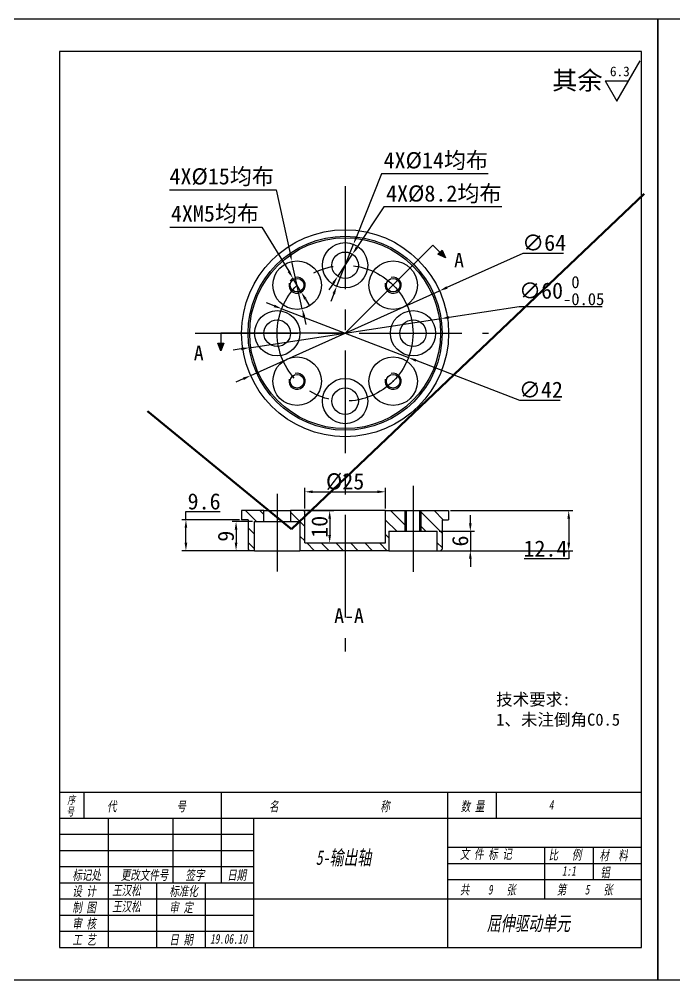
# Model space of a CAD drawing. Header units: millimetres. Extents: x 8840 to 20870, y -7456 to 1741.
# Drawn here: x 11607.1 to 11809.9, y -5488.7 to -5191.7 of the extents above; entities that cross this region are included whole.
import ezdxf

# ---------------------------------------------------------------- set-up
doc = ezdxf.new("R2010")
doc.units = ezdxf.units.MM
doc.linetypes.add('CENTER', pattern=[50.8, 31.75, -6.35, 6.35, -6.35])
doc.layers.get('0').update_dxf_attribs({"lineweight": 25})
for name, color, linetype in [('中心线', 5, 'CENTER'), ('临时线', 6, 'Continuous'), ('剖面线', 3, 'Continuous'), ('尺寸', 4, 'Continuous'), ('尺寸标注', 4, 'Continuous'), ('文字', 7, 'Continuous'), ('细实线', 2, 'Continuous')]:
    doc.layers.add(name, color=color, linetype=linetype)
doc.layers.add('粗实线', color=7, linetype='Continuous', lineweight=25)
doc.styles.get("Standard").update_dxf_attribs({"font": ''})
doc.styles.add('样式 2', font='', dxfattribs={"width": 0.7, "oblique": 10})
doc.styles.get('Standard').set_extended_font_data('SimSun')
doc.styles.get('样式 2').set_extended_font_data('SimSun')
doc.dimstyles.new('ISO-25 1.1', dxfattribs={"dimtxt": 5, "dimasz": 2.5, "dimexe": 1.25, "dimexo": 0.625, "dimtad": 1, "dimtoh": 1, "dimdsep": 46, "dimtxsty": 'Standard', "dimcen": 2.5, "dimclrt": 7, "dimadec": 0, "dimazin": 0, "dimtfac": 1, "dimtmove": 0, "dimatfit": 3, "dimfxl": 1, "dimarcsym": 0})
pattern_1 = [(315, (11421.458, -5079.0695), (2.245064, 2.245064), [])]

# ---------------------------------------------------------------- blocks, each defined once
blk = doc.blocks.new('ra')
at = {"layer": '细实线'}
for p, q in [((0, 0), (6, 10.39)), ((-3, 5.2), (0, 0)), ((-3, 5.2), (3, 5.2))]:
    blk.add_line(p, q, dxfattribs=at)
at = {"layer": '文字'}
blk.add_attdef('RA', (-1.78, 6.39), '', height=2.5, dxfattribs=at)
blk = doc.blocks.new('*D475')
at = {"layer": 'Defpoints', "color": 0}
for p in [(11737.57, -5284.31), (11678.25, -5293.31)]:
    blk.add_point(p, dxfattribs=at)
at = {"layer": '尺寸标注', "color": 0, "lineweight": -2}
for p, q in [((11761.72, -5280.65), (11740.04, -5283.94)), ((11787.44, -5280.65), (11761.72, -5280.65)), ((11678.25, -5293.31), (11737.57, -5284.31)), ((11675.78, -5293.68), (11673.31, -5294.06))]:
    blk.add_line(p, q, dxfattribs=at)
at = {"layer": '尺寸标注', "color": 0}
for points in [[(11739.98, -5283.53), (11740.11, -5284.35), (11737.57, -5284.31)], [(11675.72, -5293.27), (11675.84, -5294.09), (11678.25, -5293.31)]]:
    blk.add_solid(points, dxfattribs=at)
at = {"layer": '尺寸标注', "color": 7, "insert": (11774.89, -5275.64), "char_height": 5, "attachment_point": 5}
blk.add_mtext('\\A1;∅60{\\H3.750000;\\S 0^ -0.05;}', dxfattribs=at)
blk = doc.blocks.new('*D476')
at = {"layer": 'Defpoints', "color": 0}
for p in [(11737.11, -5275.72), (11678.71, -5301.9)]:
    blk.add_point(p, dxfattribs=at)
at = {"layer": '尺寸标注', "color": 0, "lineweight": -2}
for p, q in [((11762.84, -5264.2), (11739.39, -5274.7)), ((11775.47, -5264.2), (11762.84, -5264.2)), ((11678.71, -5301.9), (11737.11, -5275.72)), ((11676.43, -5302.92), (11674.15, -5303.94))]:
    blk.add_line(p, q, dxfattribs=at)
at = {"layer": '尺寸标注', "color": 0}
for points in [[(11739.22, -5274.32), (11739.56, -5275.08), (11737.11, -5275.72)], [(11676.26, -5302.54), (11676.6, -5303.3), (11678.71, -5301.9)]]:
    blk.add_solid(points, dxfattribs=at)
at = {"layer": '尺寸标注', "color": 7, "insert": (11769.47, -5260.88), "char_height": 5, "attachment_point": 5}
blk.add_mtext('∅64', dxfattribs=at)
blk = doc.blocks.new('*D477')
at = {"layer": 'Defpoints', "color": 0}
for p in [(11688.31, -5281.27), (11727.51, -5296.35)]:
    blk.add_point(p, dxfattribs=at)
at = {"layer": '尺寸标注', "color": 0, "lineweight": -2}
for p, q in [((11685.98, -5280.37), (11683.65, -5279.47)), ((11688.31, -5281.27), (11727.51, -5296.35)), ((11761.92, -5309.6), (11729.84, -5297.25)), ((11774.37, -5309.6), (11761.92, -5309.6))]:
    blk.add_line(p, q, dxfattribs=at)
at = {"layer": '尺寸标注', "color": 0}
for points in [[(11686.13, -5279.98), (11685.83, -5280.76), (11688.31, -5281.27)], [(11729.99, -5296.86), (11729.69, -5297.64), (11727.51, -5296.35)]]:
    blk.add_solid(points, dxfattribs=at)
at = {"layer": '尺寸标注', "color": 7, "insert": (11768.46, -5306.28), "char_height": 5, "attachment_point": 5}
blk.add_mtext('∅42', dxfattribs=at)
blk = doc.blocks.new('*D478')
at = {"layer": 'Defpoints', "color": 0}
for p in [(11720.41, -5337.85), (11695.41, -5343.67), (11720.41, -5343.67)]:
    blk.add_point(p, dxfattribs=at)
at = {"layer": '尺寸标注', "color": 0, "lineweight": -2}
for p, q in [((11695.41, -5343.04), (11695.41, -5336.6)), ((11720.41, -5343.04), (11720.41, -5336.6)), ((11697.91, -5337.85), (11717.91, -5337.85))]:
    blk.add_line(p, q, dxfattribs=at)
at = {"layer": '尺寸标注', "color": 0}
for points in [[(11697.91, -5337.43), (11697.91, -5338.26), (11695.41, -5337.85)], [(11717.91, -5337.43), (11717.91, -5338.26), (11720.41, -5337.85)]]:
    blk.add_solid(points, dxfattribs=at)
at = {"layer": '尺寸标注', "color": 7, "insert": (11707.91, -5334.72), "char_height": 5, "attachment_point": 5}
blk.add_mtext('%%c25', dxfattribs=at)
blk = doc.blocks.new('*D479')
at = {"layer": 'Defpoints', "color": 0}
for p in [(11739.91, -5343.67), (11737.41, -5356.07), (11777.07, -5356.07)]:
    blk.add_point(p, dxfattribs=at)
at = {"layer": '尺寸标注', "color": 0, "lineweight": -2}
for p, q in [((11740.54, -5343.67), (11778.32, -5343.67)), ((11777.07, -5346.17), (11777.07, -5353.57)), ((11738.04, -5356.07), (11778.32, -5356.07)), ((11777.07, -5356.07), (11777.07, -5358.57)), ((11777.07, -5358.57), (11763.28, -5358.57))]:
    blk.add_line(p, q, dxfattribs=at)
at = {"layer": '尺寸标注', "color": 0}
for points in [[(11776.65, -5346.17), (11777.49, -5346.17), (11777.07, -5343.67)], [(11776.65, -5353.57), (11777.49, -5353.57), (11777.07, -5356.07)]]:
    blk.add_solid(points, dxfattribs=at)
at = {"layer": '尺寸标注', "color": 7, "insert": (11769.86, -5355.44), "char_height": 5, "attachment_point": 5}
blk.add_mtext('12.4', dxfattribs=at)
blk = doc.blocks.new('*D480')
at = {"layer": 'Defpoints', "color": 0}
for p in [(11695.41, -5343.67), (11695.41, -5353.67), (11703.14, -5353.67)]:
    blk.add_point(p, dxfattribs=at)
at = {"layer": '尺寸标注', "color": 0, "lineweight": -2}
for p, q in [((11696.04, -5343.67), (11704.39, -5343.67)), ((11703.14, -5346.17), (11703.14, -5351.17)), ((11696.04, -5353.67), (11704.39, -5353.67))]:
    blk.add_line(p, q, dxfattribs=at)
at = {"layer": '尺寸标注', "color": 0}
for points in [[(11702.72, -5346.17), (11703.55, -5346.17), (11703.14, -5343.67)], [(11702.72, -5351.17), (11703.55, -5351.17), (11703.14, -5353.67)]]:
    blk.add_solid(points, dxfattribs=at)
at = {"layer": '尺寸标注', "color": 7, "insert": (11700.01, -5348.67), "char_height": 5, "attachment_point": 5, "rotation": 90}
blk.add_mtext('10', dxfattribs=at)
blk = doc.blocks.new('*D481')
at = {"layer": 'Defpoints', "color": 0}
for p in [(11736.41, -5350.07), (11736.41, -5356.07), (11746.64, -5356.07)]:
    blk.add_point(p, dxfattribs=at)
at = {"layer": '尺寸标注', "color": 0, "lineweight": -2}
for p, q in [((11746.64, -5347.57), (11746.64, -5345.07)), ((11737.04, -5350.07), (11747.89, -5350.07)), ((11746.64, -5350.07), (11746.64, -5356.07)), ((11737.04, -5356.07), (11747.89, -5356.07)), ((11746.64, -5358.57), (11746.64, -5361.07))]:
    blk.add_line(p, q, dxfattribs=at)
at = {"layer": '尺寸标注', "color": 0}
for points in [[(11746.22, -5347.57), (11747.05, -5347.57), (11746.64, -5350.07)], [(11746.22, -5358.57), (11747.05, -5358.57), (11746.64, -5356.07)]]:
    blk.add_solid(points, dxfattribs=at)
at = {"layer": '尺寸标注', "color": 7, "insert": (11743.51, -5353.07), "char_height": 5, "attachment_point": 5, "rotation": 90}
blk.add_mtext('6', dxfattribs=at)
blk = doc.blocks.new('*D482')
at = {"layer": 'Defpoints', "color": 0}
for p in [(11679.91, -5347.07), (11674.19, -5356.07), (11679.91, -5356.07)]:
    blk.add_point(p, dxfattribs=at)
at = {"layer": '尺寸标注', "color": 0, "lineweight": -2}
for p, q in [((11679.29, -5347.07), (11672.94, -5347.07)), ((11674.19, -5349.57), (11674.19, -5353.57)), ((11679.29, -5356.07), (11672.94, -5356.07))]:
    blk.add_line(p, q, dxfattribs=at)
at = {"layer": '尺寸标注', "color": 0}
for points in [[(11673.77, -5349.57), (11674.6, -5349.57), (11674.19, -5347.07)], [(11673.77, -5353.57), (11674.6, -5353.57), (11674.19, -5356.07)]]:
    blk.add_solid(points, dxfattribs=at)
at = {"layer": '尺寸标注', "color": 7, "insert": (11671.06, -5351.57), "char_height": 5, "attachment_point": 5, "rotation": 90}
blk.add_mtext('9', dxfattribs=at)
blk = doc.blocks.new('*D483')
at = {"layer": 'Defpoints', "color": 0}
for p in [(11658.68, -5346.47), (11675.91, -5346.47), (11678.41, -5356.07)]:
    blk.add_point(p, dxfattribs=at)
at = {"layer": '尺寸标注', "color": 0, "lineweight": -2}
for p, q in [((11658.68, -5346.47), (11658.68, -5343.97)), ((11658.68, -5343.97), (11669.3, -5343.97)), ((11675.29, -5346.47), (11657.43, -5346.47)), ((11658.68, -5353.57), (11658.68, -5348.97)), ((11677.79, -5356.07), (11657.43, -5356.07))]:
    blk.add_line(p, q, dxfattribs=at)
at = {"layer": '尺寸标注', "color": 0}
for points in [[(11658.26, -5348.97), (11659.09, -5348.97), (11658.68, -5346.47)], [(11658.26, -5353.57), (11659.09, -5353.57), (11658.68, -5356.07)]]:
    blk.add_solid(points, dxfattribs=at)
at = {"layer": '尺寸标注', "color": 7, "insert": (11664.3, -5340.84), "char_height": 5, "attachment_point": 5}
blk.add_mtext('9.6', dxfattribs=at)
blk = doc.blocks.new('*D484')
at = {"layer": 'Defpoints', "color": 0}
for p in [(11710.5, -5261.31), (11705.32, -5274.31)]:
    blk.add_point(p, dxfattribs=at)
at = {"layer": '尺寸标注', "color": 0, "lineweight": -2}
for p, q in [((11719.17, -5239.52), (11711.42, -5258.98)), ((11752.13, -5239.52), (11719.17, -5239.52)), ((11705.32, -5274.31), (11710.5, -5261.31)), ((11704.4, -5276.64), (11703.47, -5278.96))]:
    blk.add_line(p, q, dxfattribs=at)
at = {"layer": '尺寸标注', "color": 0}
for points in [[(11711.04, -5258.83), (11711.81, -5259.14), (11710.5, -5261.31)], [(11704.01, -5276.48), (11704.78, -5276.79), (11705.32, -5274.31)]]:
    blk.add_solid(points, dxfattribs=at)
at = {"layer": '尺寸标注', "color": 7, "insert": (11735.96, -5235.62), "char_height": 5, "attachment_point": 5}
blk.add_mtext('4X%%c14均布', dxfattribs=at)
blk = doc.blocks.new('*D485')
at = {"layer": 'Defpoints', "color": 0}
for p in [(11710.17, -5264.39), (11705.65, -5271.23)]:
    blk.add_point(p, dxfattribs=at)
at = {"layer": '尺寸标注', "color": 0, "lineweight": -2}
for p, q in [((11719.85, -5249.79), (11711.55, -5262.31)), ((11756.36, -5249.79), (11719.85, -5249.79)), ((11705.65, -5271.23), (11710.17, -5264.39)), ((11704.27, -5273.31), (11702.89, -5275.4))]:
    blk.add_line(p, q, dxfattribs=at)
at = {"layer": '尺寸标注', "color": 0}
for points in [[(11711.21, -5262.08), (11711.9, -5262.54), (11710.17, -5264.39)], [(11703.92, -5273.08), (11704.61, -5273.54), (11705.65, -5271.23)]]:
    blk.add_solid(points, dxfattribs=at)
at = {"layer": '尺寸标注', "color": 7, "insert": (11738.42, -5245.88), "char_height": 5, "attachment_point": 5}
blk.add_mtext('4X%%c8.2均布', dxfattribs=at)
blk = doc.blocks.new('*D486')
at = {"layer": 'Defpoints', "color": 0}
for p in [(11691.44, -5266.64), (11694.68, -5281.28)]:
    blk.add_point(p, dxfattribs=at)
at = {"layer": '尺寸标注', "color": 0, "lineweight": -2}
for p, q in [((11653.58, -5244.49), (11686.54, -5244.49)), ((11686.54, -5244.49), (11690.9, -5264.2)), ((11694.68, -5281.28), (11691.44, -5266.64)), ((11695.22, -5283.72), (11695.76, -5286.16))]:
    blk.add_line(p, q, dxfattribs=at)
at = {"layer": '尺寸标注', "color": 0}
for points in [[(11691.31, -5264.11), (11690.49, -5264.29), (11691.44, -5266.64)], [(11695.63, -5283.63), (11694.82, -5283.81), (11694.68, -5281.28)]]:
    blk.add_solid(points, dxfattribs=at)
at = {"layer": '尺寸标注', "color": 7, "insert": (11669.74, -5240.59), "char_height": 5, "attachment_point": 5}
blk.add_mtext('4X%%c15均布', dxfattribs=at)
blk = doc.blocks.new('*D487')
at = {"layer": 'Defpoints', "color": 0}
for p in [(11691.77, -5271.82), (11694.35, -5276.1)]:
    blk.add_point(p, dxfattribs=at)
at = {"layer": '尺寸标注', "color": 0, "lineweight": -2}
for p, q in [((11653.74, -5255.99), (11682.2, -5255.99)), ((11682.2, -5255.99), (11690.47, -5269.68)), ((11694.35, -5276.1), (11691.77, -5271.82)), ((11695.65, -5278.24), (11696.94, -5280.38))]:
    blk.add_line(p, q, dxfattribs=at)
blk.add_arc((11693.06, -5273.96), 2.5, 119.3239, 149.8094, dxfattribs=at)
at = {"layer": '尺寸标注', "color": 0}
for points in [[(11690.83, -5269.47), (11690.12, -5269.9), (11691.77, -5271.82)], [(11696, -5278.02), (11695.29, -5278.45), (11694.35, -5276.1)]]:
    blk.add_solid(points, dxfattribs=at)
at = {"layer": '尺寸标注', "color": 7, "insert": (11667.66, -5252.09), "char_height": 5, "attachment_point": 5}
blk.add_mtext('4XM5均布', dxfattribs=at)
blk = doc.blocks.new('CHECK_DWG')
at = {"layer": '粗实线', "color": 1, "linetype": 'ByBlock', "lineweight": 50}
blk.add_line((0, 0), (109.02, 103.6), dxfattribs=at)
at = {"layer": '粗实线', "color": 1, "linetype": 'ByBlock', "lineweight": 50, "ltscale": 2}
blk.add_line((-44.59, 36.45), (0, 0), dxfattribs=at)

msp = doc.modelspace()

# ---------------------------------------------------------------- hatches: boundary and pattern name
at = {"layer": '剖面线'}
h = msp.add_hatch(dxfattribs=at)
h.set_pattern_fill('ANSI31', color=256, angle=-90, style=0)
h.set_pattern_definition(pattern_1)
h.paths.add_polyline_path([(11682.81, -5343.669), (11676.91, -5343.669), (11676.91, -5346.469), (11677.91, -5346.469), (11677.91, -5355.569), (11678.41, -5356.069), (11679.91, -5356.069), (11679.91, -5347.069), (11682.81, -5347.069)], flags=0)
h = msp.add_hatch(dxfattribs=at)
h.set_pattern_fill('ANSI31', color=256, angle=-90, style=0)
h.set_pattern_definition(pattern_1)
h.paths.add_polyline_path([(11693.91, -5356.069), (11721.41, -5356.069), (11721.41, -5350.069), (11726.81, -5350.069), (11726.81, -5343.669), (11720.41, -5343.669), (11720.41, -5353.669), (11695.41, -5353.669), (11695.41, -5343.669), (11691.01, -5343.669), (11691.01, -5347.069), (11693.91, -5347.069)], flags=0)
h = msp.add_hatch(dxfattribs=at)
h.set_pattern_fill('ANSI31', color=256, angle=-90, style=0)
h.set_pattern_definition(pattern_1)
h.paths.add_polyline_path([(11737.91, -5355.569), (11737.91, -5346.469), (11738.91, -5346.469), (11738.91, -5343.669), (11731.01, -5343.669), (11731.01, -5350.069), (11736.41, -5350.069), (11736.41, -5356.069), (11737.41, -5356.069)], flags=0)
at = {"layer": '粗实线'}
h = msp.add_hatch(color=256, dxfattribs=at)
h.paths.add_polyline_path([(11737.904, -5263.156), (11737.264, -5263.795), (11738.938, -5265.459)])
h.paths.add_polyline_path([(11738.938, -5265.459), (11737.264, -5263.795), (11736.635, -5264.425)])
h = msp.add_hatch(color=256, dxfattribs=at)
h.paths.add_polyline_path([(11670.384, -5291.878), (11669.48, -5291.878), (11669.487, -5294.238)])
h.paths.add_polyline_path([(11669.48, -5291.878), (11668.59, -5291.878), (11669.487, -5294.238)])

# ---------------------------------------------------------------- linework, layer by layer
for p, q in [((11799.619, -5201.728), (11619.619, -5201.728)), ((11619.619, -5201.728), (11619.619, -5478.728)), ((11799.619, -5478.728), (11799.619, -5201.728)), ((11619.619, -5430.728), (11799.619, -5430.728)), ((11627.119, -5430.728), (11627.119, -5438.728)), ((11669.619, -5430.728), (11669.619, -5438.728)), ((11739.619, -5430.728), (11739.619, -5478.728)), ((11754.619, -5430.728), (11754.619, -5438.728)), ((11619.619, -5438.728), (11799.619, -5438.728)), ((11679.619, -5438.728), (11679.619, -5478.728)), ((11739.619, -5447.728), (11799.619, -5447.728)), ((11619.619, -5453.728), (11679.619, -5453.728)), ((11679.619, -5463.728), (11799.619, -5463.728)), ((11619.619, -5478.728), (11799.619, -5478.728))]:
    msp.add_line(p, q)
for points in [[(11594.619, -5488.728), (11804.619, -5488.728), (11804.619, -5191.728), (11594.619, -5191.728)], [(11804.619, -5488.728), (12014.619, -5488.728), (12014.619, -5191.728), (11804.619, -5191.728)]]:
    msp.add_lwpolyline(points, close=True)
at = {"layer": '中心线'}
for p, q in [((11707.91, -5243.394), (11707.91, -5387.264)), ((11661.506, -5288.81), (11752.222, -5288.81)), ((11728.91, -5336.006), (11728.91, -5362.631)), ((11686.91, -5338.497), (11686.91, -5362.475))]:
    msp.add_line(p, q, dxfattribs=at)
msp.add_circle((11707.91, -5288.81), 21, dxfattribs=at)
at = {"layer": '临时线'}
for p, q in [((11634.619, -5438.728), (11634.619, -5478.728)), ((11654.619, -5438.728), (11654.619, -5458.728)), ((11669.619, -5438.728), (11669.619, -5458.728)), ((11619.619, -5443.728), (11679.619, -5443.728)), ((11619.619, -5448.728), (11679.619, -5448.728)), ((11769.58, -5447.728), (11769.58, -5463.728)), ((11784.58, -5447.728), (11784.58, -5457.728)), ((11739.619, -5452.728), (11799.619, -5452.728)), ((11619.619, -5458.728), (11679.619, -5458.728)), ((11649.619, -5458.728), (11649.619, -5478.728)), ((11664.619, -5458.728), (11664.619, -5478.728)), ((11739.619, -5457.728), (11799.619, -5457.728)), ((11619.619, -5463.728), (11679.619, -5463.728)), ((11619.619, -5468.728), (11679.619, -5468.728)), ((11619.619, -5473.728), (11679.619, -5473.728))]:
    msp.add_line(p, q, dxfattribs=at)
at = {"layer": '粗实线'}
for p, q in [((11707.91, -5288.81), (11735.088, -5261.632)), ((11735.088, -5261.632), (11738.938, -5265.459)), ((11736.635, -5264.425), (11737.904, -5263.156)), ((11738.938, -5265.459), (11736.635, -5264.425)), ((11737.904, -5263.156), (11738.938, -5265.459)), ((11707.91, -5288.81), (11669.47, -5288.81)), ((11669.47, -5288.81), (11669.487, -5294.238)), ((11669.487, -5294.238), (11668.59, -5291.878)), ((11668.59, -5291.878), (11670.384, -5291.878)), ((11670.384, -5291.878), (11669.487, -5294.238)), ((11682.81, -5343.669), (11675.91, -5343.669)), ((11675.91, -5343.669), (11675.91, -5346.469)), ((11682.81, -5347.069), (11682.81, -5343.669)), ((11682.81, -5343.669), (11691.01, -5343.669)), ((11691.01, -5343.669), (11691.01, -5347.069)), ((11695.41, -5343.669), (11691.01, -5343.669)), ((11695.41, -5353.669), (11695.41, -5343.669)), ((11720.41, -5343.669), (11695.41, -5343.669)), ((11720.41, -5353.669), (11720.41, -5343.669)), ((11720.41, -5343.669), (11726.81, -5343.669)), ((11726.81, -5343.669), (11726.81, -5350.069)), ((11726.81, -5343.669), (11731.01, -5343.669)), ((11731.01, -5350.069), (11731.01, -5343.669)), ((11731.01, -5343.669), (11739.91, -5343.669)), ((11739.91, -5343.669), (11739.91, -5346.469)), ((11677.91, -5346.469), (11675.91, -5346.469)), ((11677.91, -5346.469), (11677.91, -5355.569)), ((11679.91, -5347.069), (11682.81, -5347.069)), ((11679.91, -5356.069), (11679.91, -5347.069)), ((11682.81, -5347.069), (11691.01, -5347.069)), ((11691.01, -5347.069), (11693.91, -5347.069)), ((11693.91, -5347.069), (11693.91, -5356.069)), ((11737.91, -5346.469), (11739.91, -5346.469)), ((11737.91, -5346.469), (11737.91, -5355.569)), ((11721.41, -5350.069), (11726.81, -5350.069)), ((11721.41, -5350.069), (11721.41, -5356.069)), ((11726.81, -5350.069), (11731.01, -5350.069)), ((11731.01, -5350.069), (11736.41, -5350.069)), ((11736.41, -5356.069), (11736.41, -5350.069)), ((11695.41, -5353.669), (11720.41, -5353.669)), ((11678.41, -5356.069), (11677.91, -5355.569)), ((11679.91, -5356.069), (11678.41, -5356.069)), ((11679.91, -5356.069), (11693.91, -5356.069)), ((11721.41, -5356.069), (11693.91, -5356.069)), ((11721.41, -5356.069), (11736.41, -5356.069)), ((11736.41, -5356.069), (11737.41, -5356.069)), ((11737.41, -5356.069), (11737.91, -5355.569))]:
    msp.add_line(p, q, dxfattribs=at)
for centre, radius in [((11707.91, -5288.81), 32), ((11707.91, -5288.81), 30), ((11707.91, -5288.81), 29.5), ((11707.91, -5267.81), 7), ((11707.91, -5267.81), 4.1), ((11693.061, -5273.96), 7.5), ((11722.76, -5273.96), 7.5), ((11693.061, -5273.96), 2.1), ((11722.76, -5273.96), 2.1), ((11686.91, -5288.81), 7), ((11728.91, -5288.81), 7), ((11686.91, -5288.81), 4.1), ((11728.91, -5288.81), 4.1), ((11693.061, -5303.659), 7.5), ((11722.76, -5303.659), 7.5), ((11693.061, -5303.659), 2.1), ((11707.91, -5309.81), 7), ((11722.76, -5303.659), 2.1), ((11707.91, -5309.81), 4.1)]:
    msp.add_circle(centre, radius, dxfattribs=at)
for p in [(11728.91, -5288.81), (11722.76, -5303.659)]:
    msp.add_point(p, dxfattribs=at)
at = {"layer": '细实线'}
for p, q in [((11726.41, -5343.669), (11726.41, -5350.069)), ((11731.41, -5350.069), (11731.41, -5343.669))]:
    msp.add_line(p, q, dxfattribs=at)
for centre in [(11693.061, -5273.96), (11722.76, -5273.96), (11693.061, -5303.659), (11722.76, -5303.659)]:
    msp.add_arc(centre, 2.5, 165, 105, dxfattribs=at)

# ---------------------------------------------------------------- block references
at = {"layer": '尺寸', "xscale": 1.19999999999709, "yscale": 1.199999999999818, "zscale": 1.2}
msp.add_blockref('ra', (11791.951, -5217.02), dxfattribs=at).add_auto_attribs({'RA': '6.3'})
at = {"layer": '尺寸标注', "lineweight": 100}
msp.add_blockref('CHECK_DWG', (11691.378, -5349.355), dxfattribs=at)

# ---------------------------------------------------------------- texts
at = {"style": '样式 2', "oblique": 10, "width": 0.7}
for s, height, p in [('序', 2.5, (11622.026, -5434.427)), ('代             号', 3, (11634.286, -5436.599)), ('名                      称', 3, (11684.417, -5436.599)), ('数 量', 3, (11743.673, -5436.599)), ('4', 3, (11770.888, -5436.17)), ('号', 2.5, (11621.681, -5437.981)), ('5-输出轴', 4.5, (11698.82, -5453.193)), ('文 件 标 记', 3, (11743.426, -5451.358)), ('比   例', 3, (11770.85, -5451.576)), ('材  料', 3, (11786.586, -5451.735)), ('标记处', 3, (11623.555, -5457.834)), ('更改文件号', 3, (11638.555, -5457.834)), ('签字', 3, (11658.555, -5457.834)), ('日期', 3, (11671.444, -5457.834)), ('1:1', 3, (11774.958, -5456.576)), ('铝', 3, (11786.863, -5457.019)), ('设 计', 3, (11623.555, -5462.834)), ('王汉松', 3, (11635.888, -5462.576)), ('标准化', 3, (11653.555, -5462.834)), ('共    9   张', 3, (11743.426, -5462.358)), ('第    5   张', 3, (11773.387, -5462.358)), ('制 图', 3, (11623.555, -5467.834)), ('王汉松', 3, (11635.888, -5467.576)), ('审 定', 3, (11653.555, -5467.834)), ('审 核', 3, (11623.555, -5472.834)), ('屈伸驱动单元', 4.5, (11751.748, -5473.539)), ('工 艺', 3, (11623.555, -5477.834)), ('日 期', 3, (11653.555, -5477.834)), ('19.06.10', 3, (11666.163, -5477.573))]:
    msp.add_text(s, height=height, dxfattribs=at).set_placement(p)
at = {"layer": '文字'}
msp.add_text('其余', height=5.7, dxfattribs=at).set_placement((11771.965, -5213.504))
at = {"layer": '文字', "ltscale": 0.1, "insert": (11754.612, -5400.161), "char_height": 3.75, "width": 54.13968, "attachment_point": 1}
msp.add_mtext('{\\fSimSun|b0|i0|c134|p2;技术要求:\\P1、未注倒角C0.5}', dxfattribs=at)
at = {"layer": '粗实线', "char_height": 4.5, "attachment_point": 1}
for s, insert in [('{\\C7;A}', (11741.611, -5263.967)), ('{\\C7;A}', (11661.109, -5292.687)), ('{\\C7;A-A}', (11704.527, -5373.914))]:
    msp.add_mtext_dynamic_manual_height_columns(s, width=35.09452, gutter_width=18.824, heights=[0], dxfattribs=dict(at, insert=insert))

# ---------------------------------------------------------------- dimensions: what is measured, and where the dimension line sits
at = {"layer": '尺寸标注'}
for p1, p2, text, picture, middle in [((11705.322, -5274.313), (11710.499, -5261.306), '4X%%c14均布', '*D484', (11735.962, -5239.52)), ((11694.683, -5281.283), (11691.44, -5266.638), '4X%%c15均布', '*D486', (11669.744, -5244.492)), ((11705.646, -5271.228), (11710.174, -5264.391), '4X%%c8.2均布', '*D485', (11738.417, -5249.785)), ((11694.355, -5276.1), (11691.767, -5271.821), '4XM5均布', '*D487', (11667.655, -5255.994))]:
    dim = msp.add_diameter_dim_2p(p1=p1, p2=p2, text=text, dimstyle='ISO-25 1.1', dxfattribs=at)
    dim.commit()
    dim.dimension.update_dxf_attribs({"geometry": picture, "text_midpoint": middle, "dimtype": 163})
for p1, p2, picture, middle in [((11678.708, -5301.895), (11737.112, -5275.724), '*D476', (11769.467, -5264.197)), ((11688.312, -5281.266), (11727.509, -5296.353), '*D477', (11768.458, -5309.599))]:
    dim = msp.add_diameter_dim_2p(p1=p1, p2=p2, dimstyle='ISO-25 1.1', dxfattribs=at)
    dim.commit()
    dim.dimension.update_dxf_attribs({"geometry": picture, "text_midpoint": middle, "dimtype": 163})
dim = msp.add_diameter_dim_2p(p1=(11678.249, -5293.307), p2=(11737.571, -5284.312), dimstyle='ISO-25 1.1', override={"dimgap": 0.625, "dimtol": 1, "dimlim": 0, "dimtm": 0.05, "dimtfac": 0.75, "dimtolj": 1}, dxfattribs=at)
dim.commit()
dim.dimension.update_dxf_attribs({"geometry": '*D475', "text_midpoint": (11761.717, -5280.65), "dimtype": 163})
dim = msp.add_linear_dim(base=(11720.41, -5337.847), p1=(11695.41, -5343.669), p2=(11720.41, -5343.669), text='%%c25', dimstyle='ISO-25 1.1', dxfattribs=at)
dim.commit()
dim.dimension.update_dxf_attribs({"geometry": '*D478', "text_midpoint": (11707.91, -5334.722)})
for base, p1, p2, picture, middle in [((11658.675, -5346.469), (11678.41, -5356.069), (11675.91, -5346.469), '*D483', (11664.3, -5340.844)), ((11703.135, -5353.669), (11695.41, -5343.669), (11695.41, -5353.669), '*D480', (11700.01, -5348.669)), ((11746.638, -5356.069), (11736.41, -5350.069), (11736.41, -5356.069), '*D481', (11743.513, -5353.069)), ((11777.07, -5356.069), (11739.91, -5343.669), (11737.41, -5356.069), '*D479', (11769.861, -5355.444)), ((11674.185, -5356.069), (11679.91, -5347.069), (11679.91, -5356.069), '*D482', (11671.06, -5351.569))]:
    dim = msp.add_linear_dim(base=base, p1=p1, p2=p2, angle=90, dimstyle='ISO-25 1.1', dxfattribs=at)
    dim.commit()
    dim.dimension.update_dxf_attribs({"geometry": picture, "text_midpoint": middle})

doc.saveas('drawing.dxf')
